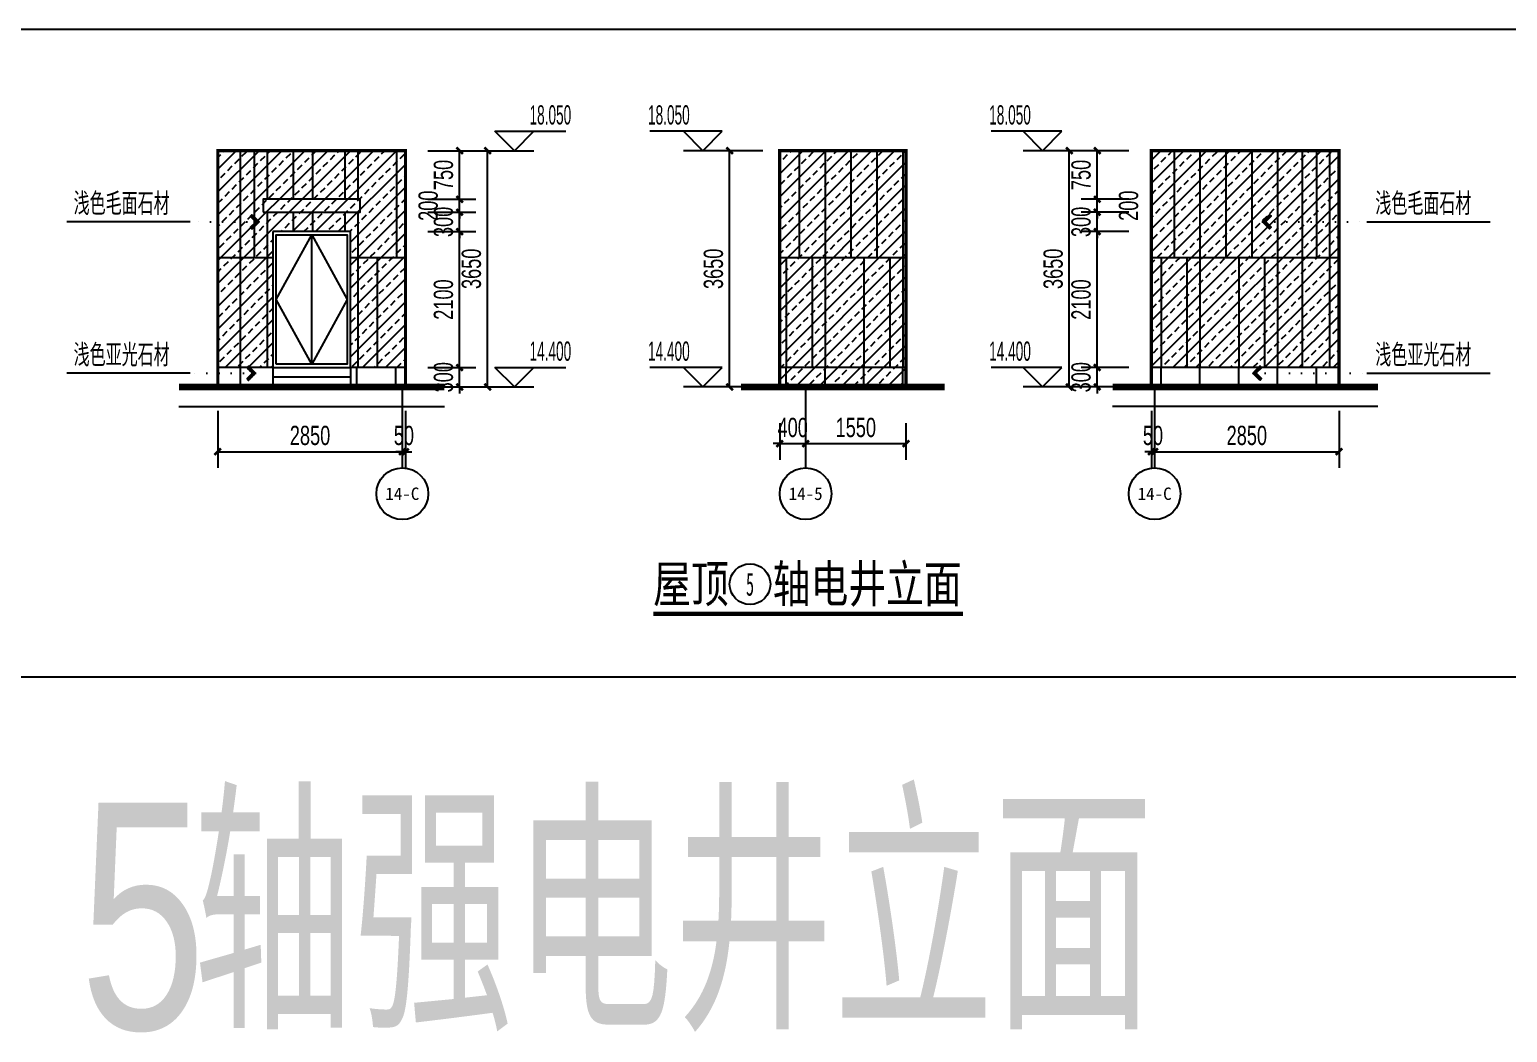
# Model space of a CAD drawing. Extents: x -483182 to 812890, y -390528 to -214858.
# Drawn here: x 774938 to 797770, y -317202 to -301707 of the extents above; entities that cross this region are included whole.
import ezdxf
from ezdxf.enums import TextEntityAlignment as Align

# ---------------------------------------------------------------- set-up
doc = ezdxf.new("R2010")
doc.units = 0
doc.header["$LTSCALE"] = 1000
doc.header["$MEASUREMENT"] = 0
doc.linetypes.add('DOT2', pattern=[0.125, 0, -0.125])
for name, color, linetype in [('01-标注_尺寸', 124, 'Continuous'), ('01-标注_标高', 200, 'Continuous'), ('01-标注_符号', 200, 'Continuous'), ('01-标注_轴线坐标', 132, 'Continuous'), ('02-TEXT_标注', 130, 'Continuous'), ('02-TEXT_轴号', 7, 'Continuous'), ('05-填充_156', 156, 'Continuous'), ('A-C_窗', 140, 'Continuous'), ('DIM_SYMB', 3, 'Continuous'), ('E-立面轮廓', 241, 'Continuous'), ('建-标注-文本', 254, 'Continuous')]:
    doc.layers.add(name, color=color, linetype=linetype)
doc.layers.add('04-不打印_辅助线', color=165, linetype='Continuous', plot=False)
doc.styles.add('_TCH_AXIS', font='STXIHEI_0.TTF', dxfattribs={"width": 0.75})
doc.styles.add('_TCH_DIM', font='ros.shx', dxfattribs={"width": 0.75, "bigfont": 'jd.shx'})
doc.styles.add('_TCH_DIM_T3', font='ros.shx', dxfattribs={"width": 0.705882, "bigfont": 'jd.shx'})
doc.styles.add('_TCH_LABEL', font='ros.shx', dxfattribs={"width": 0.75, "bigfont": 'jd.shx'})
doc.styles.add('logo-3', font='', dxfattribs={"width": 0.75})
doc.styles.get("Standard").update_dxf_attribs({"font": 'STXIHEI_0.TTF', "width": 0.75})
doc.styles.get('logo-3').set_extended_font_data('SimSun')
doc.dimstyles.new('_TCH_ARCH&&100', dxfattribs={"dimtxt": 297.5, "dimasz": 100, "dimexe": 250, "dimexo": 300, "dimgap": 100, "dimtad": 1, "dimdec": 0, "dimzin": 0, "dimdsep": 46, "dimtxsty": '_TCH_DIM_T3', "dimblk": 'ARCHTICK', "dimcen": 0.09, "dimclrt": 7, "dimazin": 2, "dimtfac": 1, "dimtdec": 0, "dimtix": 1, "dimtmove": 2, "dimatfit": 3, "dimfxl": 0, "dimtolj": 1, "dimtzin": 0, "dimarcsym": 0})
doc.dimstyles.new('副本 ISO-1', dxfattribs={"dimtxt": 2.5, "dimasz": 1.5, "dimexe": 1.25, "dimexo": 0.625, "dimtad": 1, "dimdec": 0, "dimtxsty": 'logo-3', "dimblk": 'ARCHTICK', "dimcen": 2.5, "dimdle": 1, "dimadec": 0, "dimazin": 0, "dimtfac": 1, "dimtdec": 0, "dimtix": 1, "dimtmove": 0, "dimatfit": 3, "dimldrblk": 'AR', "dimfxl": 0, "dimarcsym": 0})

# ---------------------------------------------------------------- blocks, each defined once
blk = doc.blocks.new('_ArchTick')
at = {"color": 0, "linetype": 'ByBlock', "const_width": 0.4}
blk.add_lwpolyline([(-0.5, -0.5), (0.5, 0.5)], dxfattribs=at)
blk = doc.blocks.new('*X6')
at = {"color": 0}
for p, q in [((-1012.312, 1692.723), (-1012.284, 1692.723)), ((-1012.312, 1692.722), (-1012.312, 1692.723)), ((-1012.311, 1692.724), (-1012.285, 1692.724)), ((-1012.311, 1692.721), (-1012.311, 1692.724)), ((-1012.311, 1692.722), (-1012.283, 1692.722)), ((-1012.31, 1692.725), (-1012.286, 1692.725)), ((-1012.31, 1692.72), (-1012.31, 1692.725)), ((-1012.31, 1692.721), (-1012.282, 1692.721)), ((-1012.309, 1692.726), (-1012.287, 1692.726)), ((-1012.309, 1692.719), (-1012.309, 1692.726)), ((-1012.309, 1692.72), (-1012.281, 1692.72)), ((-1012.308, 1692.727), (-1012.288, 1692.727)), ((-1012.308, 1692.718), (-1012.308, 1692.727)), ((-1012.308, 1692.719), (-1012.28, 1692.719)), ((-1012.307, 1692.728), (-1012.289, 1692.728)), ((-1012.307, 1692.717), (-1012.307, 1692.728)), ((-1012.307, 1692.718), (-1012.279, 1692.718)), ((-1012.306, 1692.729), (-1012.29, 1692.729)), ((-1012.306, 1692.716), (-1012.306, 1692.729)), ((-1012.306, 1692.717), (-1012.278, 1692.717)), ((-1012.305, 1692.73), (-1012.291, 1692.73)), ((-1012.305, 1692.715), (-1012.305, 1692.73)), ((-1012.304, 1692.731), (-1012.292, 1692.731)), ((-1012.304, 1692.714), (-1012.304, 1692.731)), ((-1012.303, 1692.732), (-1012.293, 1692.732)), ((-1012.303, 1692.713), (-1012.303, 1692.732)), ((-1012.302, 1692.733), (-1012.294, 1692.733)), ((-1012.302, 1692.712), (-1012.302, 1692.733)), ((-1012.301, 1692.734), (-1012.295, 1692.734)), ((-1012.301, 1692.711), (-1012.301, 1692.734)), ((-1012.3, 1692.735), (-1012.296, 1692.735)), ((-1012.3, 1692.71), (-1012.3, 1692.735)), ((-1012.299, 1692.736), (-1012.297, 1692.736)), ((-1012.299, 1692.709), (-1012.299, 1692.736)), ((-1012.298, 1692.708), (-1012.298, 1692.736)), ((-1012.297, 1692.707), (-1012.297, 1692.735)), ((-1012.296, 1692.706), (-1012.296, 1692.734)), ((-1012.295, 1692.705), (-1012.295, 1692.733)), ((-1012.294, 1692.704), (-1012.294, 1692.732)), ((-1012.293, 1692.703), (-1012.293, 1692.731)), ((-1012.292, 1692.702), (-1012.292, 1692.73)), ((-1012.291, 1692.701), (-1012.291, 1692.729)), ((-1012.29, 1692.7), (-1012.29, 1692.728)), ((-1012.289, 1692.699), (-1012.289, 1692.727)), ((-1012.288, 1692.698), (-1012.288, 1692.726)), ((-1012.287, 1692.697), (-1012.287, 1692.725)), ((-1012.286, 1692.696), (-1012.286, 1692.724)), ((-1012.285, 1692.695), (-1012.285, 1692.723)), ((-1012.284, 1692.694), (-1012.284, 1692.722)), ((-1012.283, 1692.693), (-1012.283, 1692.721)), ((-1012.282, 1692.692), (-1012.282, 1692.72)), ((-1012.281, 1692.691), (-1012.281, 1692.719)), ((-1012.28, 1692.69), (-1012.28, 1692.718)), ((-1012.279, 1692.689), (-1012.279, 1692.717)), ((-1012.278, 1692.688), (-1012.278, 1692.716)), ((-1012.312, 1692.618), (-1012.283, 1692.618)), ((-1012.312, 1692.617), (-1012.312, 1692.618)), ((-1012.311, 1692.619), (-1012.282, 1692.619)), ((-1012.311, 1692.616), (-1012.311, 1692.619)), ((-1012.311, 1692.617), (-1012.284, 1692.617)), ((-1012.31, 1692.62), (-1012.281, 1692.62)), ((-1012.31, 1692.615), (-1012.31, 1692.62)), ((-1012.31, 1692.616), (-1012.285, 1692.616)), ((-1012.309, 1692.621), (-1012.28, 1692.621)), ((-1012.309, 1692.614), (-1012.309, 1692.621)), ((-1012.309, 1692.615), (-1012.286, 1692.615)), ((-1012.308, 1692.622), (-1012.279, 1692.622)), ((-1012.308, 1692.613), (-1012.308, 1692.622)), ((-1012.308, 1692.614), (-1012.287, 1692.614)), ((-1012.307, 1692.623), (-1012.278, 1692.623)), ((-1012.307, 1692.612), (-1012.307, 1692.623)), ((-1012.307, 1692.613), (-1012.288, 1692.613)), ((-1012.306, 1692.624), (-1012.277, 1692.624)), ((-1012.306, 1692.611), (-1012.306, 1692.624)), ((-1012.306, 1692.612), (-1012.289, 1692.612)), ((-1012.305, 1692.716), (-1012.277, 1692.716)), ((-1012.305, 1692.625), (-1012.276, 1692.625)), ((-1012.305, 1692.61), (-1012.305, 1692.625)), ((-1012.305, 1692.611), (-1012.29, 1692.611)), ((-1012.304, 1692.715), (-1012.276, 1692.715)), ((-1012.304, 1692.626), (-1012.275, 1692.626)), ((-1012.304, 1692.609), (-1012.304, 1692.626)), ((-1012.304, 1692.61), (-1012.291, 1692.61)), ((-1012.303, 1692.714), (-1012.275, 1692.714)), ((-1012.303, 1692.627), (-1012.274, 1692.627)), ((-1012.303, 1692.608), (-1012.303, 1692.627)), ((-1012.303, 1692.609), (-1012.292, 1692.609)), ((-1012.302, 1692.713), (-1012.274, 1692.713)), ((-1012.302, 1692.628), (-1012.273, 1692.628)), ((-1012.302, 1692.607), (-1012.302, 1692.628)), ((-1012.302, 1692.608), (-1012.293, 1692.608)), ((-1012.301, 1692.712), (-1012.273, 1692.712)), ((-1012.301, 1692.629), (-1012.272, 1692.629)), ((-1012.301, 1692.606), (-1012.301, 1692.629)), ((-1012.301, 1692.607), (-1012.294, 1692.607)), ((-1012.3, 1692.711), (-1012.272, 1692.711)), ((-1012.3, 1692.63), (-1012.271, 1692.63)), ((-1012.3, 1692.605), (-1012.3, 1692.63)), ((-1012.3, 1692.606), (-1012.295, 1692.606)), ((-1012.299, 1692.71), (-1012.271, 1692.71)), ((-1012.299, 1692.631), (-1012.27, 1692.631)), ((-1012.299, 1692.604), (-1012.299, 1692.631)), ((-1012.299, 1692.605), (-1012.296, 1692.605)), ((-1012.298, 1692.709), (-1012.27, 1692.709)), ((-1012.298, 1692.632), (-1012.269, 1692.632)), ((-1012.298, 1692.603), (-1012.298, 1692.632)), ((-1012.298, 1692.604), (-1012.297, 1692.604)), ((-1012.297, 1692.708), (-1012.269, 1692.708)), ((-1012.297, 1692.633), (-1012.268, 1692.633)), ((-1012.297, 1692.604), (-1012.297, 1692.633)), ((-1012.296, 1692.707), (-1012.268, 1692.707)), ((-1012.296, 1692.634), (-1012.267, 1692.634)), ((-1012.296, 1692.605), (-1012.296, 1692.634)), ((-1012.295, 1692.706), (-1012.267, 1692.706)), ((-1012.295, 1692.635), (-1012.266, 1692.635)), ((-1012.295, 1692.606), (-1012.295, 1692.635)), ((-1012.294, 1692.705), (-1012.266, 1692.705)), ((-1012.294, 1692.636), (-1012.265, 1692.636)), ((-1012.294, 1692.607), (-1012.294, 1692.636)), ((-1012.293, 1692.704), (-1012.265, 1692.704)), ((-1012.293, 1692.637), (-1012.264, 1692.637)), ((-1012.293, 1692.608), (-1012.293, 1692.637)), ((-1012.292, 1692.703), (-1012.264, 1692.703)), ((-1012.292, 1692.638), (-1012.263, 1692.638)), ((-1012.292, 1692.609), (-1012.292, 1692.638)), ((-1012.291, 1692.702), (-1012.263, 1692.702)), ((-1012.291, 1692.639), (-1012.262, 1692.639)), ((-1012.291, 1692.61), (-1012.291, 1692.639)), ((-1012.29, 1692.701), (-1012.262, 1692.701)), ((-1012.29, 1692.64), (-1012.261, 1692.64)), ((-1012.29, 1692.611), (-1012.29, 1692.64)), ((-1012.289, 1692.7), (-1012.261, 1692.7)), ((-1012.289, 1692.641), (-1012.26, 1692.641)), ((-1012.289, 1692.612), (-1012.289, 1692.641)), ((-1012.288, 1692.699), (-1012.26, 1692.699)), ((-1012.288, 1692.642), (-1012.259, 1692.642)), ((-1012.288, 1692.613), (-1012.288, 1692.642)), ((-1012.287, 1692.698), (-1012.259, 1692.698)), ((-1012.287, 1692.643), (-1012.258, 1692.643)), ((-1012.287, 1692.614), (-1012.287, 1692.643)), ((-1012.286, 1692.697), (-1012.258, 1692.697)), ((-1012.286, 1692.644), (-1012.257, 1692.644)), ((-1012.286, 1692.615), (-1012.286, 1692.644)), ((-1012.285, 1692.696), (-1012.257, 1692.696)), ((-1012.285, 1692.645), (-1012.256, 1692.645)), ((-1012.285, 1692.616), (-1012.285, 1692.645)), ((-1012.284, 1692.695), (-1012.256, 1692.695)), ((-1012.284, 1692.646), (-1012.255, 1692.646)), ((-1012.284, 1692.617), (-1012.284, 1692.646)), ((-1012.283, 1692.694), (-1012.255, 1692.694)), ((-1012.283, 1692.647), (-1012.254, 1692.647)), ((-1012.283, 1692.618), (-1012.283, 1692.647)), ((-1012.282, 1692.693), (-1012.254, 1692.693)), ((-1012.282, 1692.648), (-1012.253, 1692.648)), ((-1012.282, 1692.619), (-1012.282, 1692.648)), ((-1012.281, 1692.692), (-1012.253, 1692.692)), ((-1012.281, 1692.649), (-1012.252, 1692.649)), ((-1012.281, 1692.62), (-1012.281, 1692.649)), ((-1012.28, 1692.691), (-1012.252, 1692.691)), ((-1012.28, 1692.65), (-1012.251, 1692.65)), ((-1012.28, 1692.621), (-1012.28, 1692.65)), ((-1012.279, 1692.69), (-1012.251, 1692.69)), ((-1012.279, 1692.651), (-1012.25, 1692.651)), ((-1012.279, 1692.622), (-1012.279, 1692.651)), ((-1012.278, 1692.689), (-1012.25, 1692.689)), ((-1012.278, 1692.652), (-1012.249, 1692.652)), ((-1012.278, 1692.623), (-1012.278, 1692.652)), ((-1012.277, 1692.687), (-1012.277, 1692.715)), ((-1012.277, 1692.688), (-1012.249, 1692.688)), ((-1012.277, 1692.653), (-1012.248, 1692.653)), ((-1012.277, 1692.624), (-1012.277, 1692.653)), ((-1012.276, 1692.686), (-1012.276, 1692.714)), ((-1012.276, 1692.687), (-1012.248, 1692.687)), ((-1012.276, 1692.654), (-1012.247, 1692.654)), ((-1012.276, 1692.625), (-1012.276, 1692.654)), ((-1012.275, 1692.685), (-1012.275, 1692.713)), ((-1012.275, 1692.686), (-1012.247, 1692.686)), ((-1012.275, 1692.655), (-1012.246, 1692.655)), ((-1012.275, 1692.626), (-1012.275, 1692.655)), ((-1012.274, 1692.684), (-1012.274, 1692.712)), ((-1012.274, 1692.685), (-1012.246, 1692.685)), ((-1012.274, 1692.656), (-1012.245, 1692.656)), ((-1012.274, 1692.627), (-1012.274, 1692.656)), ((-1012.273, 1692.683), (-1012.273, 1692.711)), ((-1012.273, 1692.684), (-1012.245, 1692.684)), ((-1012.273, 1692.657), (-1012.244, 1692.657)), ((-1012.273, 1692.628), (-1012.273, 1692.657)), ((-1012.272, 1692.682), (-1012.272, 1692.71)), ((-1012.272, 1692.683), (-1012.244, 1692.683)), ((-1012.272, 1692.658), (-1012.243, 1692.658)), ((-1012.272, 1692.629), (-1012.272, 1692.658)), ((-1012.271, 1692.681), (-1012.271, 1692.709)), ((-1012.271, 1692.682), (-1012.243, 1692.682)), ((-1012.271, 1692.659), (-1012.242, 1692.659)), ((-1012.271, 1692.63), (-1012.271, 1692.659)), ((-1012.27, 1692.68), (-1012.27, 1692.708)), ((-1012.27, 1692.681), (-1012.242, 1692.681)), ((-1012.27, 1692.66), (-1012.241, 1692.66)), ((-1012.27, 1692.631), (-1012.27, 1692.66)), ((-1012.269, 1692.679), (-1012.269, 1692.707)), ((-1012.269, 1692.68), (-1012.241, 1692.68)), ((-1012.269, 1692.661), (-1012.24, 1692.661)), ((-1012.269, 1692.632), (-1012.269, 1692.661)), ((-1012.268, 1692.678), (-1012.268, 1692.706)), ((-1012.268, 1692.679), (-1012.24, 1692.679)), ((-1012.268, 1692.662), (-1012.239, 1692.662)), ((-1012.268, 1692.633), (-1012.268, 1692.662)), ((-1012.267, 1692.677), (-1012.267, 1692.705)), ((-1012.267, 1692.678), (-1012.239, 1692.678)), ((-1012.267, 1692.663), (-1012.238, 1692.663)), ((-1012.267, 1692.634), (-1012.267, 1692.663)), ((-1012.266, 1692.676), (-1012.266, 1692.704)), ((-1012.266, 1692.677), (-1012.238, 1692.677)), ((-1012.266, 1692.664), (-1012.237, 1692.664)), ((-1012.266, 1692.635), (-1012.266, 1692.664)), ((-1012.265, 1692.675), (-1012.265, 1692.703)), ((-1012.265, 1692.676), (-1012.237, 1692.676)), ((-1012.265, 1692.665), (-1012.236, 1692.665)), ((-1012.265, 1692.636), (-1012.265, 1692.665)), ((-1012.264, 1692.674), (-1012.264, 1692.702)), ((-1012.264, 1692.675), (-1012.236, 1692.675)), ((-1012.264, 1692.666), (-1012.235, 1692.666)), ((-1012.264, 1692.637), (-1012.264, 1692.666)), ((-1012.263, 1692.673), (-1012.263, 1692.701)), ((-1012.263, 1692.674), (-1012.235, 1692.674)), ((-1012.263, 1692.667), (-1012.234, 1692.667)), ((-1012.263, 1692.638), (-1012.263, 1692.667)), ((-1012.262, 1692.672), (-1012.262, 1692.7)), ((-1012.262, 1692.673), (-1012.234, 1692.673)), ((-1012.262, 1692.668), (-1012.233, 1692.668)), ((-1012.262, 1692.639), (-1012.262, 1692.668)), ((-1012.261, 1692.671), (-1012.261, 1692.699)), ((-1012.261, 1692.672), (-1012.233, 1692.672)), ((-1012.261, 1692.669), (-1012.232, 1692.669)), ((-1012.261, 1692.64), (-1012.261, 1692.669)), ((-1012.26, 1692.67), (-1012.26, 1692.698)), ((-1012.26, 1692.671), (-1012.232, 1692.671)), ((-1012.26, 1692.67), (-1012.231, 1692.67)), ((-1012.26, 1692.641), (-1012.26, 1692.67)), ((-1012.259, 1692.642), (-1012.259, 1692.697)), ((-1012.258, 1692.643), (-1012.258, 1692.696)), ((-1012.257, 1692.644), (-1012.257, 1692.695)), ((-1012.256, 1692.645), (-1012.256, 1692.694)), ((-1012.255, 1692.646), (-1012.255, 1692.693)), ((-1012.254, 1692.647), (-1012.254, 1692.692)), ((-1012.253, 1692.648), (-1012.253, 1692.691)), ((-1012.252, 1692.649), (-1012.252, 1692.69)), ((-1012.251, 1692.65), (-1012.251, 1692.689)), ((-1012.25, 1692.651), (-1012.25, 1692.688)), ((-1012.249, 1692.652), (-1012.249, 1692.687)), ((-1012.248, 1692.653), (-1012.248, 1692.686)), ((-1012.247, 1692.654), (-1012.247, 1692.685)), ((-1012.246, 1692.655), (-1012.246, 1692.684)), ((-1012.245, 1692.656), (-1012.245, 1692.683)), ((-1012.244, 1692.657), (-1012.244, 1692.682)), ((-1012.243, 1692.658), (-1012.243, 1692.681)), ((-1012.242, 1692.659), (-1012.242, 1692.68)), ((-1012.241, 1692.66), (-1012.241, 1692.679)), ((-1012.24, 1692.661), (-1012.24, 1692.678)), ((-1012.239, 1692.662), (-1012.239, 1692.677)), ((-1012.238, 1692.663), (-1012.238, 1692.676)), ((-1012.237, 1692.664), (-1012.237, 1692.675)), ((-1012.236, 1692.665), (-1012.236, 1692.674)), ((-1012.235, 1692.666), (-1012.235, 1692.673)), ((-1012.234, 1692.667), (-1012.234, 1692.672)), ((-1012.233, 1692.668), (-1012.233, 1692.671)), ((-1012.232, 1692.669), (-1012.232, 1692.67))]:
    blk.add_line(p, q, dxfattribs=at)
blk = doc.blocks.new('A-ARROW')
blk.add_lwpolyline([(0.081, 0.052), (0.067, 0.067), (0, 0), (0.067, -0.067), (0.081, -0.052), (0.028, 0)], close=True)
at = {"rotation": 180}
blk.add_blockref('*X6', (-1012.231, 1692.67), dxfattribs=at)
blk = doc.blocks.new('AR')
at = {"xscale": -21.59999999986031, "yscale": 21.59999999999127, "zscale": 21.6, "rotation": 359.9999997162888}
blk.add_blockref('A-ARROW', (0, 0), dxfattribs=at)
blk = doc.blocks.new('*D2174')
at = {"layer": '01-标注_尺寸', "color": 0, "lineweight": -2, "transparency": 16777216}
for p, q in [((781582, -306929), (781582, -306829)), ((781093, -306929), (781832, -306929)), ((781582, -307229), (781582, -306929)), ((781093, -307229), (781832, -307229)), ((781582, -307229), (781582, -307329))]:
    blk.add_line(p, q, dxfattribs=at)
at = {"layer": 'Defpoints', "color": 0, "transparency": 16777216}
for p in [(780793, -306929), (781582, -306929), (780793, -307229)]:
    blk.add_point(p, dxfattribs=at)
at = {"layer": '01-标注_尺寸', "color": 0, "lineweight": -2, "transparency": 16777216, "xscale": 100, "yscale": 100, "zscale": 100}
for p, rotation in [((781582, -306929), 270), ((781582, -307229), 90)]:
    blk.add_blockref('_ArchTick', p, dxfattribs=dict(at, rotation=rotation))
at = {"layer": '01-标注_尺寸', "color": 7, "transparency": 16777216, "insert": (781333, -307079), "char_height": 297.5, "attachment_point": 5, "rotation": 90, "style": '_TCH_DIM_T3'}
blk.add_mtext('\\A1;300', dxfattribs=at)
blk = doc.blocks.new('*D2175')
at = {"layer": '01-标注_尺寸', "color": 0, "lineweight": -2, "transparency": 16777216}
for p, q in [((781093, -304829), (781832, -304829)), ((781582, -306929), (781582, -304829)), ((781093, -306929), (781832, -306929))]:
    blk.add_line(p, q, dxfattribs=at)
at = {"layer": 'Defpoints', "color": 0, "transparency": 16777216}
for p in [(780793, -304829), (781582, -304829), (780793, -306929)]:
    blk.add_point(p, dxfattribs=at)
at = {"layer": '01-标注_尺寸', "color": 0, "lineweight": -2, "transparency": 16777216, "xscale": 100, "yscale": 100, "zscale": 100}
for p, rotation in [((781582, -304829), 90), ((781582, -306929), 270)]:
    blk.add_blockref('_ArchTick', p, dxfattribs=dict(at, rotation=rotation))
at = {"layer": '01-标注_尺寸', "color": 7, "transparency": 16777216, "insert": (781333, -305879), "char_height": 297.5, "attachment_point": 5, "rotation": 90, "style": '_TCH_DIM_T3'}
blk.add_mtext('\\A1;2100', dxfattribs=at)
blk = doc.blocks.new('*D2176')
at = {"layer": '01-标注_尺寸', "color": 0, "lineweight": -2, "transparency": 16777216}
for p, q in [((781093, -304529), (781832, -304529)), ((781582, -304529), (781582, -304429)), ((781582, -304829), (781582, -304529)), ((781093, -304829), (781832, -304829)), ((781582, -304829), (781582, -304929))]:
    blk.add_line(p, q, dxfattribs=at)
at = {"layer": 'Defpoints', "color": 0, "transparency": 16777216}
for p in [(780793, -304529), (781582, -304529), (780793, -304829)]:
    blk.add_point(p, dxfattribs=at)
at = {"layer": '01-标注_尺寸', "color": 0, "lineweight": -2, "transparency": 16777216, "xscale": 100, "yscale": 100, "zscale": 100}
for p, rotation in [((781582, -304529), 270), ((781582, -304829), 90)]:
    blk.add_blockref('_ArchTick', p, dxfattribs=dict(at, rotation=rotation))
at = {"layer": '01-标注_尺寸', "color": 7, "transparency": 16777216, "insert": (781333, -304679), "char_height": 297.5, "attachment_point": 5, "rotation": 90, "style": '_TCH_DIM_T3'}
blk.add_mtext('\\A1;300', dxfattribs=at)
blk = doc.blocks.new('*D2177')
at = {"layer": '01-标注_尺寸', "color": 0, "lineweight": -2, "transparency": 16777216}
for p, q in [((781093, -304329), (781832, -304329)), ((781582, -304329), (781582, -304229)), ((781582, -304529), (781582, -304329)), ((781093, -304529), (781832, -304529)), ((781582, -304529), (781582, -304629))]:
    blk.add_line(p, q, dxfattribs=at)
at = {"layer": 'Defpoints', "color": 0, "transparency": 16777216}
for p in [(780793, -304329), (781582, -304329), (780793, -304529)]:
    blk.add_point(p, dxfattribs=at)
at = {"layer": '01-标注_尺寸', "color": 0, "lineweight": -2, "transparency": 16777216, "xscale": 100, "yscale": 100, "zscale": 100}
for p, rotation in [((781582, -304329), 270), ((781582, -304529), 90)]:
    blk.add_blockref('_ArchTick', p, dxfattribs=dict(at, rotation=rotation))
at = {"layer": '01-标注_尺寸', "color": 7, "transparency": 16777216, "insert": (781097, -304429), "char_height": 297.5, "attachment_point": 5, "rotation": 90, "style": '_TCH_DIM_T3'}
blk.add_mtext('\\A1;200', dxfattribs=at)
blk = doc.blocks.new('*D2178')
at = {"layer": '01-标注_尺寸', "color": 0, "lineweight": -2, "transparency": 16777216}
for p, q in [((781093, -303579), (781832, -303579)), ((781582, -304329), (781582, -303579)), ((781093, -304329), (781832, -304329))]:
    blk.add_line(p, q, dxfattribs=at)
at = {"layer": 'Defpoints', "color": 0, "transparency": 16777216}
for p in [(780793, -303579), (781582, -303579), (780793, -304329)]:
    blk.add_point(p, dxfattribs=at)
at = {"layer": '01-标注_尺寸', "color": 0, "lineweight": -2, "transparency": 16777216, "xscale": 100, "yscale": 100, "zscale": 100}
for p, rotation in [((781582, -303579), 90), ((781582, -304329), 270)]:
    blk.add_blockref('_ArchTick', p, dxfattribs=dict(at, rotation=rotation))
at = {"layer": '01-标注_尺寸', "color": 7, "transparency": 16777216, "insert": (781333, -303954), "char_height": 297.5, "attachment_point": 5, "rotation": 90, "style": '_TCH_DIM_T3'}
blk.add_mtext('\\A1;750', dxfattribs=at)
blk = doc.blocks.new('*D2179')
at = {"layer": '01-标注_尺寸', "color": 0, "lineweight": -2, "transparency": 16777216}
for p, q in [((781343, -303579), (782264, -303579)), ((782014, -307229), (782014, -303579)), ((781343, -307229), (782264, -307229))]:
    blk.add_line(p, q, dxfattribs=at)
at = {"layer": 'Defpoints', "color": 0, "transparency": 16777216}
for p in [(781043, -303579), (782014, -303579), (781043, -307229)]:
    blk.add_point(p, dxfattribs=at)
at = {"layer": '01-标注_尺寸', "color": 0, "lineweight": -2, "transparency": 16777216, "xscale": 100, "yscale": 100, "zscale": 100}
for p, rotation in [((782014, -303579), 90), ((782014, -307229), 270)]:
    blk.add_blockref('_ArchTick', p, dxfattribs=dict(at, rotation=rotation))
at = {"layer": '01-标注_尺寸', "color": 7, "transparency": 16777216, "insert": (781765, -305404), "char_height": 297.5, "attachment_point": 5, "rotation": 90, "style": '_TCH_DIM_T3'}
blk.add_mtext('\\A1;3650', dxfattribs=at)
blk = doc.blocks.new('*D2180')
at = {"layer": '01-标注_尺寸', "color": 0, "lineweight": -2, "transparency": 16777216}
for p, q in [((777846, -307597), (777846, -308479)), ((780696, -307597), (780696, -308479)), ((777846, -308229), (780696, -308229))]:
    blk.add_line(p, q, dxfattribs=at)
at = {"layer": 'Defpoints', "color": 0, "transparency": 16777216}
for p in [(777846, -307297), (780696, -307297), (780696, -308229)]:
    blk.add_point(p, dxfattribs=at)
at = {"layer": '01-标注_尺寸', "color": 0, "lineweight": -2, "transparency": 16777216, "xscale": 100, "yscale": 100, "zscale": 100, "rotation": 180}
blk.add_blockref('_ArchTick', (777846, -308229), dxfattribs=at)
at = {"layer": '01-标注_尺寸', "color": 0, "lineweight": -2, "transparency": 16777216, "xscale": 100, "yscale": 100, "zscale": 100}
blk.add_blockref('_ArchTick', (780696, -308229), dxfattribs=at)
at = {"layer": '01-标注_尺寸', "color": 7, "transparency": 16777216, "insert": (779271, -307980), "char_height": 297.5, "attachment_point": 5, "style": '_TCH_DIM_T3'}
blk.add_mtext('\\A1;2850', dxfattribs=at)
blk = doc.blocks.new('*D2181')
at = {"layer": '01-标注_尺寸', "color": 0, "lineweight": -2, "transparency": 16777216}
for p, q in [((780696, -307597), (780696, -308479)), ((780746, -307597), (780746, -308479)), ((780696, -308229), (780596, -308229)), ((780696, -308229), (780746, -308229)), ((780746, -308229), (780846, -308229))]:
    blk.add_line(p, q, dxfattribs=at)
at = {"layer": 'Defpoints', "color": 0, "transparency": 16777216}
for p in [(780696, -307297), (780746, -307297), (780746, -308229)]:
    blk.add_point(p, dxfattribs=at)
at = {"layer": '01-标注_尺寸', "color": 0, "lineweight": -2, "transparency": 16777216, "xscale": 100, "yscale": 100, "zscale": 100}
blk.add_blockref('_ArchTick', (780696, -308229), dxfattribs=at)
at = {"layer": '01-标注_尺寸', "color": 0, "lineweight": -2, "transparency": 16777216, "xscale": 100, "yscale": 100, "zscale": 100, "rotation": 180}
blk.add_blockref('_ArchTick', (780746, -308229), dxfattribs=at)
at = {"layer": '01-标注_尺寸', "color": 7, "transparency": 16777216, "insert": (780721, -307980), "char_height": 297.5, "attachment_point": 5, "style": '_TCH_DIM_T3'}
blk.add_mtext('\\A1;50', dxfattribs=at)
blk = doc.blocks.new('*D2182')
at = {"layer": '01-标注_尺寸', "color": 0, "lineweight": -2, "transparency": 16777216}
for p, q in [((786264, -303579), (785503, -303579)), ((785753, -307229), (785753, -303579)), ((786264, -307229), (785503, -307229))]:
    blk.add_line(p, q, dxfattribs=at)
at = {"layer": 'Defpoints', "color": 0, "transparency": 16777216}
for p in [(785753, -303579), (786564, -303579), (786564, -307229)]:
    blk.add_point(p, dxfattribs=at)
at = {"layer": '01-标注_尺寸', "color": 0, "lineweight": -2, "transparency": 16777216, "xscale": 100, "yscale": 100, "zscale": 100}
for p, rotation in [((785753, -303579), 90), ((785753, -307229), 270)]:
    blk.add_blockref('_ArchTick', p, dxfattribs=dict(at, rotation=rotation))
at = {"layer": '01-标注_尺寸', "color": 7, "transparency": 16777216, "insert": (785504, -305404), "char_height": 297.5, "attachment_point": 5, "rotation": 90, "style": '_TCH_DIM_T3'}
blk.add_mtext('\\A1;3650', dxfattribs=at)
blk = doc.blocks.new('*D2183')
at = {"layer": '01-标注_尺寸', "color": 0, "lineweight": -2, "transparency": 16777216}
for p, q in [((786528, -307791), (786528, -308355)), ((786928, -307791), (786928, -308355)), ((786528, -308105), (786428, -308105)), ((786528, -308105), (786928, -308105)), ((786928, -308105), (787028, -308105))]:
    blk.add_line(p, q, dxfattribs=at)
at = {"layer": 'Defpoints', "color": 0, "transparency": 16777216}
for p in [(786528, -307491), (786928, -307491), (786928, -308105)]:
    blk.add_point(p, dxfattribs=at)
at = {"layer": '01-标注_尺寸', "color": 0, "lineweight": -2, "transparency": 16777216, "xscale": 100, "yscale": 100, "zscale": 100}
blk.add_blockref('_ArchTick', (786528, -308105), dxfattribs=at)
at = {"layer": '01-标注_尺寸', "color": 0, "lineweight": -2, "transparency": 16777216, "xscale": 100, "yscale": 100, "zscale": 100, "rotation": 180}
blk.add_blockref('_ArchTick', (786928, -308105), dxfattribs=at)
at = {"layer": '01-标注_尺寸', "color": 7, "transparency": 16777216, "insert": (786728, -307857), "char_height": 297.5, "attachment_point": 5, "style": '_TCH_DIM_T3'}
blk.add_mtext('\\A1;400', dxfattribs=at)
blk = doc.blocks.new('*D2184')
at = {"layer": '01-标注_尺寸', "color": 0, "lineweight": -2, "transparency": 16777216}
for p, q in [((786928, -307791), (786928, -308355)), ((788478, -307791), (788478, -308355)), ((786928, -308105), (788478, -308105))]:
    blk.add_line(p, q, dxfattribs=at)
at = {"layer": 'Defpoints', "color": 0, "transparency": 16777216}
for p in [(786928, -307491), (788478, -307491), (788478, -308105)]:
    blk.add_point(p, dxfattribs=at)
at = {"layer": '01-标注_尺寸', "color": 0, "lineweight": -2, "transparency": 16777216, "xscale": 100, "yscale": 100, "zscale": 100, "rotation": 180}
blk.add_blockref('_ArchTick', (786928, -308105), dxfattribs=at)
at = {"layer": '01-标注_尺寸', "color": 0, "lineweight": -2, "transparency": 16777216, "xscale": 100, "yscale": 100, "zscale": 100}
blk.add_blockref('_ArchTick', (788478, -308105), dxfattribs=at)
at = {"layer": '01-标注_尺寸', "color": 7, "transparency": 16777216, "insert": (787703, -307857), "char_height": 297.5, "attachment_point": 5, "style": '_TCH_DIM_T3'}
blk.add_mtext('\\A1;1550', dxfattribs=at)
blk = doc.blocks.new('*D2185')
at = {"layer": '01-标注_尺寸', "color": 0, "lineweight": -2, "transparency": 16777216}
for p, q in [((791433, -306929), (791433, -306829)), ((791923, -306929), (791183, -306929)), ((791433, -307229), (791433, -306929)), ((791923, -307229), (791183, -307229)), ((791433, -307229), (791433, -307329))]:
    blk.add_line(p, q, dxfattribs=at)
at = {"layer": 'Defpoints', "color": 0, "transparency": 16777216}
for p in [(791433, -306929), (792223, -306929), (792223, -307229)]:
    blk.add_point(p, dxfattribs=at)
at = {"layer": '01-标注_尺寸', "color": 0, "lineweight": -2, "transparency": 16777216, "xscale": 100, "yscale": 100, "zscale": 100}
for p, rotation in [((791433, -306929), 270), ((791433, -307229), 90)]:
    blk.add_blockref('_ArchTick', p, dxfattribs=dict(at, rotation=rotation))
at = {"layer": '01-标注_尺寸', "color": 7, "transparency": 16777216, "insert": (791184, -307079), "char_height": 297.5, "attachment_point": 5, "rotation": 90, "style": '_TCH_DIM_T3'}
blk.add_mtext('\\A1;300', dxfattribs=at)
blk = doc.blocks.new('*D2186')
at = {"layer": '01-标注_尺寸', "color": 0, "lineweight": -2, "transparency": 16777216}
for p, q in [((791923, -304829), (791183, -304829)), ((791433, -306929), (791433, -304829)), ((791923, -306929), (791183, -306929))]:
    blk.add_line(p, q, dxfattribs=at)
at = {"layer": 'Defpoints', "color": 0, "transparency": 16777216}
for p in [(791433, -304829), (792223, -304829), (792223, -306929)]:
    blk.add_point(p, dxfattribs=at)
at = {"layer": '01-标注_尺寸', "color": 0, "lineweight": -2, "transparency": 16777216, "xscale": 100, "yscale": 100, "zscale": 100}
for p, rotation in [((791433, -304829), 90), ((791433, -306929), 270)]:
    blk.add_blockref('_ArchTick', p, dxfattribs=dict(at, rotation=rotation))
at = {"layer": '01-标注_尺寸', "color": 7, "transparency": 16777216, "insert": (791184, -305879), "char_height": 297.5, "attachment_point": 5, "rotation": 90, "style": '_TCH_DIM_T3'}
blk.add_mtext('\\A1;2100', dxfattribs=at)
blk = doc.blocks.new('*D2187')
at = {"layer": '01-标注_尺寸', "color": 0, "lineweight": -2, "transparency": 16777216}
for p, q in [((791923, -304529), (791183, -304529)), ((791433, -304529), (791433, -304429)), ((791433, -304829), (791433, -304529)), ((791923, -304829), (791183, -304829)), ((791433, -304829), (791433, -304929))]:
    blk.add_line(p, q, dxfattribs=at)
at = {"layer": 'Defpoints', "color": 0, "transparency": 16777216}
for p in [(791433, -304529), (792223, -304529), (792223, -304829)]:
    blk.add_point(p, dxfattribs=at)
at = {"layer": '01-标注_尺寸', "color": 0, "lineweight": -2, "transparency": 16777216, "xscale": 100, "yscale": 100, "zscale": 100}
for p, rotation in [((791433, -304529), 270), ((791433, -304829), 90)]:
    blk.add_blockref('_ArchTick', p, dxfattribs=dict(at, rotation=rotation))
at = {"layer": '01-标注_尺寸', "color": 7, "transparency": 16777216, "insert": (791184, -304679), "char_height": 297.5, "attachment_point": 5, "rotation": 90, "style": '_TCH_DIM_T3'}
blk.add_mtext('\\A1;300', dxfattribs=at)
blk = doc.blocks.new('*D2188')
at = {"layer": '01-标注_尺寸', "color": 0, "lineweight": -2, "transparency": 16777216}
for p, q in [((791923, -304329), (791183, -304329)), ((791433, -304329), (791433, -304229)), ((791433, -304529), (791433, -304329)), ((791923, -304529), (791183, -304529)), ((791433, -304529), (791433, -304629))]:
    blk.add_line(p, q, dxfattribs=at)
at = {"layer": 'Defpoints', "color": 0, "transparency": 16777216}
for p in [(791433, -304329), (792223, -304329), (792223, -304529)]:
    blk.add_point(p, dxfattribs=at)
at = {"layer": '01-标注_尺寸', "color": 0, "lineweight": -2, "transparency": 16777216, "xscale": 100, "yscale": 100, "zscale": 100}
for p, rotation in [((791433, -304329), 270), ((791433, -304529), 90)]:
    blk.add_blockref('_ArchTick', p, dxfattribs=dict(at, rotation=rotation))
at = {"layer": '01-标注_尺寸', "color": 7, "transparency": 16777216, "insert": (791918, -304429), "char_height": 297.5, "attachment_point": 5, "rotation": 90, "style": '_TCH_DIM_T3'}
blk.add_mtext('\\A1;200', dxfattribs=at)
blk = doc.blocks.new('*D2189')
at = {"layer": '01-标注_尺寸', "color": 0, "lineweight": -2, "transparency": 16777216}
for p, q in [((791923, -303579), (791183, -303579)), ((791433, -304329), (791433, -303579)), ((791923, -304329), (791183, -304329))]:
    blk.add_line(p, q, dxfattribs=at)
at = {"layer": 'Defpoints', "color": 0, "transparency": 16777216}
for p in [(791433, -303579), (792223, -303579), (792223, -304329)]:
    blk.add_point(p, dxfattribs=at)
at = {"layer": '01-标注_尺寸', "color": 0, "lineweight": -2, "transparency": 16777216, "xscale": 100, "yscale": 100, "zscale": 100}
for p, rotation in [((791433, -303579), 90), ((791433, -304329), 270)]:
    blk.add_blockref('_ArchTick', p, dxfattribs=dict(at, rotation=rotation))
at = {"layer": '01-标注_尺寸', "color": 7, "transparency": 16777216, "insert": (791184, -303954), "char_height": 297.5, "attachment_point": 5, "rotation": 90, "style": '_TCH_DIM_T3'}
blk.add_mtext('\\A1;750', dxfattribs=at)
blk = doc.blocks.new('*D2190')
at = {"layer": '01-标注_尺寸', "color": 0, "lineweight": -2, "transparency": 16777216}
for p, q in [((791672, -303579), (790751, -303579)), ((791001, -307229), (791001, -303579)), ((791672, -307229), (790751, -307229))]:
    blk.add_line(p, q, dxfattribs=at)
at = {"layer": 'Defpoints', "color": 0, "transparency": 16777216}
for p in [(791001, -303579), (791972, -303579), (791972, -307229)]:
    blk.add_point(p, dxfattribs=at)
at = {"layer": '01-标注_尺寸', "color": 0, "lineweight": -2, "transparency": 16777216, "xscale": 100, "yscale": 100, "zscale": 100}
for p, rotation in [((791001, -303579), 90), ((791001, -307229), 270)]:
    blk.add_blockref('_ArchTick', p, dxfattribs=dict(at, rotation=rotation))
at = {"layer": '01-标注_尺寸', "color": 7, "transparency": 16777216, "insert": (790753, -305404), "char_height": 297.5, "attachment_point": 5, "rotation": 90, "style": '_TCH_DIM_T3'}
blk.add_mtext('\\A1;3650', dxfattribs=at)
blk = doc.blocks.new('*D2191')
at = {"layer": '01-标注_尺寸', "color": 0, "lineweight": -2, "transparency": 16777216}
for p, q in [((792319, -307597), (792319, -308479)), ((795169, -307597), (795169, -308479)), ((792319, -308229), (795169, -308229))]:
    blk.add_line(p, q, dxfattribs=at)
at = {"layer": 'Defpoints', "color": 0, "transparency": 16777216}
for p in [(792319, -307297), (795169, -307297), (795169, -308229)]:
    blk.add_point(p, dxfattribs=at)
at = {"layer": '01-标注_尺寸', "color": 0, "lineweight": -2, "transparency": 16777216, "xscale": 100, "yscale": 100, "zscale": 100, "rotation": 180}
blk.add_blockref('_ArchTick', (792319, -308229), dxfattribs=at)
at = {"layer": '01-标注_尺寸', "color": 0, "lineweight": -2, "transparency": 16777216, "xscale": 100, "yscale": 100, "zscale": 100}
blk.add_blockref('_ArchTick', (795169, -308229), dxfattribs=at)
at = {"layer": '01-标注_尺寸', "color": 7, "transparency": 16777216, "insert": (793744, -307980), "char_height": 297.5, "attachment_point": 5, "style": '_TCH_DIM_T3'}
blk.add_mtext('\\A1;2850', dxfattribs=at)
blk = doc.blocks.new('*D2192')
at = {"layer": '01-标注_尺寸', "color": 0, "lineweight": -2, "transparency": 16777216}
for p, q in [((792269, -307597), (792269, -308479)), ((792319, -307597), (792319, -308479)), ((792269, -308229), (792169, -308229)), ((792269, -308229), (792319, -308229)), ((792319, -308229), (792419, -308229))]:
    blk.add_line(p, q, dxfattribs=at)
at = {"layer": 'Defpoints', "color": 0, "transparency": 16777216}
for p in [(792269, -307297), (792319, -307297), (792319, -308229)]:
    blk.add_point(p, dxfattribs=at)
at = {"layer": '01-标注_尺寸', "color": 0, "lineweight": -2, "transparency": 16777216, "xscale": 100, "yscale": 100, "zscale": 100}
blk.add_blockref('_ArchTick', (792269, -308229), dxfattribs=at)
at = {"layer": '01-标注_尺寸', "color": 0, "lineweight": -2, "transparency": 16777216, "xscale": 100, "yscale": 100, "zscale": 100, "rotation": 180}
blk.add_blockref('_ArchTick', (792319, -308229), dxfattribs=at)
at = {"layer": '01-标注_尺寸', "color": 7, "transparency": 16777216, "insert": (792294, -307980), "char_height": 297.5, "attachment_point": 5, "style": '_TCH_DIM_T3'}
blk.add_mtext('\\A1;50', dxfattribs=at)

msp = doc.modelspace()

# ---------------------------------------------------------------- hatches: boundary and pattern name
at = {"layer": '05-填充_156'}
h = msp.add_hatch(dxfattribs=at)
h.set_pattern_fill('天然石材', color=256, scale=50)
h.set_pattern_definition([(45, (-11742.45, 89.76), (-176.776766, 176.776766), []), (45, (-11655.52, 0), (-176.776766, 176.776766), [98.68425, -56.391])])
h.paths.add_polyline_path([(778696.4, -306929.4), (778696.4, -304829.4), (779896.4, -304829.4), (779896.4, -306929.4), (780746.4, -306929.4), (780746.4, -303579.4), (777846.4, -303579.4), (777846.4, -306929.4)])
h = msp.add_hatch(dxfattribs=at)
h.set_pattern_fill('天然石材', color=256, scale=50)
h.set_pattern_definition([(45, (14337.52, 89.76), (-176.776766, 176.776766), []), (45, (14424.46, 0), (-176.776766, 176.776766), [98.68425, -56.391])])
h.paths.add_polyline_path([(786527.5, -307229.4), (788477.5, -307229.4), (788477.5, -303579.4), (786527.5, -303579.4)])
h = msp.add_hatch(dxfattribs=at)
h.set_pattern_fill('天然石材', color=256, scale=50)
h.set_pattern_definition([(45, (-14073.1, 89.76), (-176.776766, 176.776766), []), (45, (-13986.17, 0), (-176.776766, 176.776766), [98.68425, -56.391])])
h.paths.add_polyline_path([(795169, -306929.4), (792269, -306929.4), (792269, -303579.4), (795169, -303579.4)])

# ---------------------------------------------------------------- linework, layer by layer
at = {"layer": '01-标注_标高'}
for p, q in [((782428.1, -303579.4), (782128.1, -303279.4)), ((782128.1, -303279.4), (783222.2, -303279.4)), ((782428.1, -303579.4), (782728.1, -303279.4)), ((785639.7, -303279.4), (784522.5, -303279.4)), ((785339.7, -303579.4), (785039.7, -303279.4)), ((785339.7, -303579.4), (785639.7, -303279.4)), ((790887.3, -303279.4), (789793.3, -303279.4)), ((790587.3, -303579.4), (790287.3, -303279.4)), ((790587.3, -303579.4), (790887.3, -303279.4)), ((781728.1, -303579.4), (782728.1, -303579.4)), ((786039.7, -303579.4), (785039.7, -303579.4)), ((791287.3, -303579.4), (790287.3, -303579.4)), ((782428.1, -307229.4), (782128.1, -306929.4)), ((782128.1, -306929.4), (783222.2, -306929.4)), ((782428.1, -307229.4), (782728.1, -306929.4)), ((785639.7, -306929.4), (784522.5, -306929.4)), ((785339.7, -307229.4), (785039.7, -306929.4)), ((785339.7, -307229.4), (785639.7, -306929.4)), ((790887.3, -306929.4), (789793.3, -306929.4)), ((790587.3, -307229.4), (790287.3, -306929.4)), ((790587.3, -307229.4), (790887.3, -306929.4)), ((781728.1, -307229.4), (782728.1, -307229.4)), ((786039.7, -307229.4), (785039.7, -307229.4)), ((791287.3, -307229.4), (790287.3, -307229.4))]:
    msp.add_line(p, q, dxfattribs=at)
at = {"layer": '01-标注_符号'}
for p, q in [((777418.4, -304677.2), (775513.3, -304677.2)), ((795597, -304677.2), (797502.2, -304677.2)), ((777418.4, -307016.6), (775513.3, -307016.6)), ((795597, -307016.6), (797502.2, -307016.6))]:
    msp.add_line(p, q, dxfattribs=at)
at = {"layer": '01-标注_轴线坐标'}
for p, q in [((780696.4, -307229.4), (780696.4, -308478.8)), ((786927.5, -307229.4), (786927.5, -308478.8)), ((792319, -307229.4), (792319, -308478.8))]:
    msp.add_line(p, q, dxfattribs=at)
for centre in [(780696.4, -308878.8), (786927.5, -308878.8), (792319, -308878.8)]:
    msp.add_circle(centre, 400, dxfattribs=at)
at = {"layer": '04-不打印_辅助线'}
for points in [[(777246.4, -307529.4), (781346.4, -307529.4)], [(795769, -307529.4), (791669, -307529.4)]]:
    msp.add_lwpolyline(points, dxfattribs=at)
at = {"layer": 'A-C_窗'}
for p, q in [((778196.4, -306929.4), (778196.4, -303579.4)), ((778409.1, -303579.4), (778409.1, -305229.4)), ((778609.1, -303579.4), (778609.1, -304329.4)), ((779009.1, -303579.4), (779009.1, -304329.4)), ((779309.1, -303579.4), (779309.1, -304329.4)), ((779809.1, -303579.4), (779809.1, -304329.4)), ((780009.1, -303579.4), (780009.1, -304329.4)), ((780609.1, -303579.4), (780609.1, -305229.4)), ((786827.5, -303579.4), (786827.5, -305229.4)), ((786827.5, -303579.4), (786827.5, -305229.4)), ((787227.5, -303579.4), (787227.5, -306929.4)), ((787627.5, -303579.4), (787627.5, -305229.4)), ((788027.5, -303579.4), (788027.5, -305229.4)), ((788027.5, -303579.4), (788027.5, -305229.4)), ((788427.5, -303579.4), (788427.5, -306929.4)), ((792619, -303579.4), (792619, -305229.4)), ((792619, -303579.4), (792619, -305229.4)), ((793019, -303579.4), (793019, -306929.4)), ((793419, -303579.4), (793419, -305229.4)), ((793819, -303579.4), (793819, -305229.4)), ((793819, -303579.4), (793819, -305229.4)), ((794219, -303579.4), (794219, -306929.4)), ((794606.4, -306929.4), (794606.4, -303579.4)), ((794819, -303579.4), (794819, -305229.4)), ((795019, -303579.4), (795019, -306929.4)), ((778609.1, -304529.4), (778609.1, -306929.4)), ((779009.1, -304529.4), (779009.1, -304829.4)), ((779309.1, -304529.4), (779309.1, -304829.4)), ((779809.1, -304529.4), (779809.1, -304829.4)), ((780009.1, -304529.4), (780009.1, -306929.4)), ((779296.4, -306879.4), (779296.4, -304879.4)), ((777846.4, -305229.4), (778696.4, -305229.4)), ((779896.4, -305229.4), (780746.4, -305229.4)), ((780309.1, -305229.4), (780309.1, -306929.4)), ((786527.5, -305229.4), (788477.5, -305229.4)), ((786627.5, -305229.4), (786627.5, -306929.4)), ((787027.5, -305229.4), (787027.5, -306929.4)), ((787827.5, -305229.4), (787827.5, -306929.4)), ((788227.5, -305229.4), (788227.5, -306929.4)), ((792269, -305229.4), (795169, -305229.4)), ((792419, -305229.4), (792419, -306929.4)), ((792819, -305229.4), (792819, -306929.4)), ((793619, -305229.4), (793619, -306929.4)), ((794019, -305229.4), (794019, -306929.4)), ((778696.4, -306929.4), (777846.4, -306929.4)), ((778196.4, -307229.4), (778196.4, -306929.4)), ((778696.4, -306929.4), (778696.4, -307229.4)), ((779896.4, -307079.4), (778696.4, -307079.4)), ((779896.4, -306929.4), (779896.4, -307229.4)), ((780746.4, -306929.4), (779896.4, -306929.4)), ((779996.4, -307229.4), (779996.4, -306929.4)), ((780596.4, -307229.4), (780596.4, -306929.4)), ((788477.5, -306929.4), (786527.5, -306929.4)), ((786627.5, -307229.4), (786627.5, -306929.4)), ((787227.5, -307229.4), (787227.5, -306929.4)), ((787827.5, -307229.4), (787827.5, -306929.4)), ((788427.5, -307229.4), (788427.5, -306929.4)), ((795169, -306929.4), (792269, -306929.4)), ((792419, -307229.4), (792419, -306929.4)), ((793019, -307229.4), (793019, -306929.4)), ((793619, -307229.4), (793619, -306929.4)), ((794219, -307229.4), (794219, -306929.4)), ((794819, -307229.4), (794819, -306929.4))]:
    msp.add_line(p, q, dxfattribs=at)
msp.add_lwpolyline([(778746.4, -306879.4), (778746.4, -304879.4), (779846.4, -304879.4), (779846.4, -306879.4)], close=True, dxfattribs=at)
for points in [[(779296.4, -306879.4), (778746.4, -305879.4), (779296.4, -304879.4)], [(779296.4, -304879.4), (779846.4, -305879.4), (779296.4, -306879.4)]]:
    msp.add_lwpolyline(points, dxfattribs=at)
at = {"layer": 'Defpoints'}
for points in [[(812890, -301707.3), (738790, -301707.3), (738790, -311707.3), (812890, -311707.3)], [(798038.4, -301707.3), (774362, -301707.3), (774362, -311707.3), (798038.4, -311707.3)]]:
    msp.add_lwpolyline(points, close=True, dxfattribs=at)
at = {"layer": 'DIM_SYMB', "const_width": 70}
msp.add_lwpolyline([(784572.2, -310733.8), (789358.3, -310733.8)], dxfattribs=at)
at = {"layer": 'E-立面轮廓'}
for points, const_width in [([(780746.4, -307229.4), (780746.4, -303579.4), (777846.4, -303579.4), (777846.4, -307229.4)], 50), ([(786527.5, -307229.4), (786527.5, -303579.4), (788477.5, -303579.4), (788477.5, -307229.4)], 50), ([(792269, -307229.4), (792269, -303579.4), (795169, -303579.4), (795169, -307229.4)], 50), ([(777246.4, -307229.4), (781346.4, -307229.4)], 100), ([(789077.5, -307229.4), (785927.5, -307229.4)], 100), ([(795769, -307229.4), (791669, -307229.4)], 100)]:
    msp.add_lwpolyline(points, dxfattribs=dict(at, const_width=const_width))
for points in [[(780746.4, -307229.4), (780746.4, -303579.4), (777846.4, -303579.4), (777846.4, -307229.4)], [(786527.5, -307229.4), (788477.5, -307229.4), (788477.5, -303579.4), (786527.5, -303579.4)], [(792269, -307229.4), (792269, -303579.4), (795169, -303579.4), (795169, -307229.4)], [(778546.4, -304529.4), (780046.4, -304529.4), (780046.4, -304329.4), (778546.4, -304329.4)], [(778696.4, -304829.4), (778696.4, -306929.4), (779896.4, -306929.4), (779896.4, -304829.4)]]:
    msp.add_lwpolyline(points, close=True, dxfattribs=at)
at = {"layer": '建-标注-文本'}
msp.add_circle((786068.5, -310276), 315, dxfattribs=at)

# ---------------------------------------------------------------- texts
at = {"layer": '02-TEXT_标注'}
for s, height, style, width, p in [('18.050', 297.5, '_TCH_DIM', 0.529412, (782661.9, -303174.4)), ('18.050', 297.5, '_TCH_DIM', 0.529412, (784492.5, -303174.4)), ('18.050', 297.5, '_TCH_DIM', 0.529412, (789763.3, -303174.4)), ('浅色毛面石材', 347.29, '_TCH_LABEL', 0.75, (775618.3, -304572.2)), ('浅色毛面石材', 347.29, '_TCH_LABEL', 0.75, (795728.5, -304572.2)), ('浅色亚光石材', 347.29, '_TCH_LABEL', 0.75, (775618.3, -306911.6)), ('14.400', 297.5, '_TCH_DIM', 0.529412, (782661.9, -306824.4)), ('14.400', 297.5, '_TCH_DIM', 0.529412, (784492.5, -306824.4)), ('14.400', 297.5, '_TCH_DIM', 0.529412, (789763.3, -306824.4)), ('浅色亚光石材', 347.29, '_TCH_LABEL', 0.75, (795728.5, -306911.6))]:
    msp.add_text(s, height=height, dxfattribs=dict(at, style=style, width=width)).set_placement(p)
at = {"layer": '02-TEXT_标注', "color": 0, "style": '_TCH_LABEL', "width": 0.75}
for s, height, p in [('轴强电井立面', 3472.87, (777461.7, -317152.4)), ('5', 3500, (775711.7, -317152.4))]:
    msp.add_text(s, height=height, dxfattribs=at).set_placement(p)
at = {"layer": '02-TEXT_轴号', "style": '_TCH_AXIS'}
for s, height, width, p, p2 in [('14-C', 191.38, 0.927711, (780433.3, -308974.5), (780959.6, -308974.5)), ('14-5', 193.6, 0.926829, (786664.8, -308975.6), (787190.3, -308975.6)), ('14-C', 191.38, 0.927711, (792055.9, -308974.5), (792582.2, -308974.5))]:
    msp.add_text(s, height=height, dxfattribs=dict(at, width=width)).set_placement(p, p2, align=Align.FIT)
at = {"layer": '建-标注-文本', "width": 0.75}
for s, p in [('屋顶', (784572.2, -310556)), ('轴电井立面', (786418.5, -310556))]:
    msp.add_text(s, height=570.85, dxfattribs=at).set_placement(p)
at = {"layer": '建-标注-文本', "width": 0.803808}
msp.add_text('5', height=356.6, dxfattribs=at).set_placement((786005.8, -310454.3), (786131.2, -310454.3), align=Align.FIT)

# ---------------------------------------------------------------- dimensions: what is measured, and where the dimension line sits
at = {"layer": '01-标注_尺寸'}
for p1, p2, distance, picture, middle in [((780792.9, -304329.4), (780792.9, -303579.4), -789.3, '*D2178', (781333.5, -303954.4)), ((781043.4, -307229.4), (781043.4, -303579.4), -970.8, '*D2179', (781765.4, -305404.4)), ((786563.8, -307229.4), (786563.8, -303579.4), 810.8, '*D2182', (785504.3, -305404.4)), ((791972, -307229.4), (791972, -303579.4), 970.8, '*D2190', (790752.5, -305404.4)), ((792222.5, -304329.4), (792222.5, -303579.4), 789.3, '*D2189', (791184.5, -303954.4)), ((780792.9, -304829.4), (780792.9, -304529.4), -789.3, '*D2176', (781333.5, -304679.4)), ((792222.5, -304829.4), (792222.5, -304529.4), 789.3, '*D2187', (791184.5, -304679.4)), ((780792.9, -306929.4), (780792.9, -304829.4), -789.3, '*D2175', (781333.5, -305879.4)), ((792222.5, -306929.4), (792222.5, -304829.4), 789.3, '*D2186', (791184.5, -305879.4)), ((780792.9, -307229.4), (780792.9, -306929.4), -789.3, '*D2174', (781333.5, -307079.4)), ((792222.5, -307229.4), (792222.5, -306929.4), 789.3, '*D2185', (791184.5, -307079.4)), ((777846.4, -307297.3), (780696.4, -307297.3), -931.5, '*D2180', (779271.4, -307980)), ((780696.4, -307297.3), (780746.4, -307297.3), -931.5, '*D2181', (780721.4, -307980)), ((792269, -307297.3), (792319, -307297.3), -931.5, '*D2192', (792294, -307980)), ((792319, -307297.3), (795169, -307297.3), -931.5, '*D2191', (793744, -307980)), ((786527.5, -307491.5), (786927.5, -307491.5), -614, '*D2183', (786727.5, -307856.7)), ((786927.5, -307491.5), (788477.5, -307491.5), -614, '*D2184', (787702.5, -307856.7))]:
    dim = msp.add_aligned_dim(p1=p1, p2=p2, distance=distance, dimstyle='_TCH_ARCH&&100', dxfattribs=at)
    dim.commit()
    dim.dimension.update_dxf_attribs({"geometry": picture, "text_midpoint": middle})
for base, p1, p2, picture, middle in [((781582.2, -304329.4), (780792.9, -304529.4), (780792.9, -304329.4), '*D2177', (781097.2, -304429.4)), ((791433.2, -304329.4), (792222.5, -304529.4), (792222.5, -304329.4), '*D2188', (791918.2, -304429.4))]:
    dim = msp.add_linear_dim(base=base, p1=p1, p2=p2, angle=90, dimstyle='_TCH_ARCH&&100', dxfattribs=at)
    dim.commit()
    dim.dimension.update_dxf_attribs({"geometry": picture, "text_midpoint": middle, "dimtype": 161})

# ---------------------------------------------------------------- leaders
at = {"layer": '01-标注_符号', "color": 51, "linetype": 'DOT2', "ltscale": 1.5}
for points in [[(778482.2, -304677.2), (777418.4, -304677.2)], [(793986.7, -304677.2), (795597, -304677.2)], [(778428.5, -307016.6), (777418.4, -307016.6)], [(793839.9, -307016.6), (795597, -307016.6)]]:
    msp.add_leader(points, dimstyle='副本 ISO-1', override={"dimasz": 75, "dimtad": 0}, dxfattribs=at)

doc.saveas('drawing.dxf')
